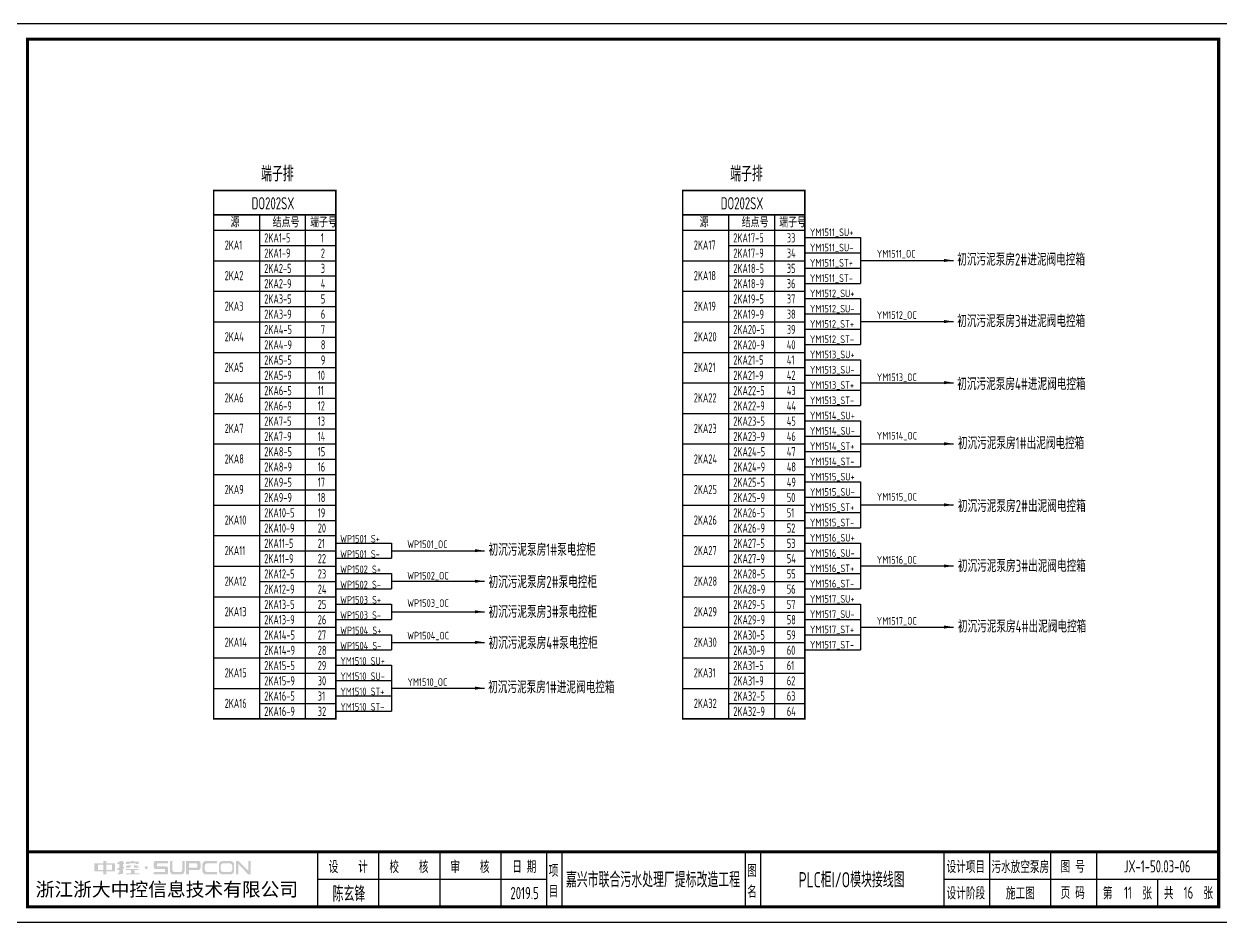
# Model space of a CAD drawing. Header units: millimetres. Extents: x 30557 to 235556, y -116603 to -73383.
# Drawn here: x 139101 to 143017, y -83067 to -80127 of the extents above; entities that cross this region are included whole.
import ezdxf
from ezdxf.enums import TextEntityAlignment as Align

# ---------------------------------------------------------------- set-up
doc = ezdxf.new("R2010")
doc.units = ezdxf.units.MM
doc.layers.add('1', color=3, linetype='Continuous')
doc.layers.add('符号层', color=3, linetype='Continuous')
doc.layers.add('_Drawing', color=7, linetype='Continuous', lineweight=25)
doc.styles.add('supcon', font='sceie.shx', dxfattribs={"width": 0.75, "height": 40, "bigfont": 'sceic.shx'})
doc.styles.add('Title', font='', dxfattribs={"height": 45})
doc.styles.get('Title').set_extended_font_data('SimHei')

# ---------------------------------------------------------------- blocks, each defined once
blk = doc.blocks.new('中控·SUPCON')
at = {"linetype": 'Continuous'}
h = blk.add_hatch(color=2, dxfattribs=at)
h.dxf.hatch_style = 1
h.paths.add_polyline_path([(34, 33), (20, 33), (20, 37), (15, 37), (15, 36), (15, 33), (0, 33), (0, 20), (13, 20), (15, 20), (15, 15), (20, 15), (20, 20), (22, 20), (34, 20)])
h.paths.add_polyline_path([(20, 30), (20, 31), (29, 31), (29, 22), (20, 22)], flags=16)
h.paths.add_polyline_path([(15, 30), (15, 22), (6, 22), (6, 31), (15, 31)], flags=16)
h.paths.add_polyline_path([(47, 32), (49, 32), (49, 35), (47, 35), (47, 37), (41, 37), (41, 35), (38, 35), (38, 32), (41, 32), (41, 25.8), (38, 25), (38, 22), (41, 22.8), (41, 18.3), (39, 17), (39, 15), (47, 16), (47, 24.5), (49, 25), (49, 28), (47, 27.5)])
h.paths.add_polyline_path([(61, 30), (55, 30), (52, 28), (52, 26), (58, 26)])
h.paths.add_polyline_path([(73, 28), (71, 28), (70, 30), (64, 30), (66, 26), (73, 26)])
h.paths.add_polyline_path([(73, 36), (64.6, 36), (64.6, 37), (60.4, 37), (60.4, 36), (52, 36), (52, 32), (56.8, 32), (56.8, 33.1), (68.2, 33.1), (68.2, 32), (73, 32)])
h.paths.add_polyline_path([(66, 22), (73, 22), (73, 24), (52, 24), (52, 22), (60, 22), (60, 17), (52, 17), (52, 15), (74, 15), (74, 17), (66, 17)])
h.paths.add_polyline_path([(82.7, 26.1, 1), (87.6, 26.1, 1)])
h.paths.add_polyline_path([(118, 28), (103.5, 28, -0.414214), (102.5, 29), (102.5, 32, -0.414214), (103.5, 33), (121, 33), (121, 37), (100.5, 37, 0.414214), (97.5, 34), (97.5, 27, 0.414214), (100.5, 24), (115, 24, -0.414214), (116, 23), (116, 20, -0.414214), (115, 19), (97.5, 19), (97.5, 15), (118, 15, 0.414214), (121, 18), (121, 25, 0.414214)])
h.paths.add_polyline_path([(128, 37), (124, 37), (124, 36), (124, 21, 0.414214), (130, 15), (142, 15, 0.414214), (148, 21), (148, 37), (144, 37), (144, 22, -0.414214), (141, 19), (131, 19, -0.414214), (128, 22)])
h.paths.add_polyline_path([(174, 26), (174, 33, 0.414214), (170, 37), (150, 37), (150, 36), (150, 15), (155, 15), (155, 22), (170, 22, 0.414214)])
h.paths.add_polyline_path([(167, 26), (155, 26), (155, 33), (167, 33, -0.414214), (169, 31), (169, 28, -0.414214)], flags=16)
h.paths.add_polyline_path([(201, 19), (185, 19, -0.414214), (181, 23), (181, 29, -0.414214), (185, 33), (201, 33), (201, 37), (183, 37, 0.414214), (177, 31), (177, 21, 0.414214), (183, 15), (201, 15)])
h.paths.add_polyline_path([(229, 21), (229, 31, 0.414214), (223, 37), (210, 37, 0.414214), (204, 31), (204, 21, 0.414214), (210, 15), (223, 15, 0.414214)])
h.paths.add_polyline_path([(207, 23), (207, 29, -0.414214), (211, 33), (222, 33, -0.414214), (226, 29), (226, 23, -0.414214), (222, 19), (211, 19, -0.414214)], flags=16)
h.paths.add_polyline_path([(236, 32.1), (252, 15), (256, 15), (256, 37), (252, 37), (252, 21), (236, 37), (232, 37), (232, 36), (232, 15), (236, 15)])
h = blk.add_hatch(color=2, dxfattribs=at)
h.dxf.hatch_style = 1
h.paths.add_polyline_path([(34, 33), (20, 33), (20, 37), (15, 37), (15, 36), (15, 33), (0, 33), (0, 20), (13, 20), (15, 20), (15, 15), (20, 15), (20, 20), (22, 20), (34, 20)])
h.paths.add_polyline_path([(20, 30), (20, 31), (29, 31), (29, 22), (20, 22)], flags=16)
h.paths.add_polyline_path([(15, 30), (15, 22), (6, 22), (6, 31), (15, 31)], flags=16)
h.paths.add_polyline_path([(47, 32), (49, 32), (49, 35), (47, 35), (47, 37), (41, 37), (41, 35), (38, 35), (38, 32), (41, 32), (41, 25.8), (38, 25), (38, 22), (41, 22.8), (41, 18.3), (39, 17), (39, 15), (47, 16), (47, 24.5), (49, 25), (49, 28), (47, 27.5)])
h.paths.add_polyline_path([(61, 30), (55, 30), (52, 28), (52, 26), (58, 26)])
h.paths.add_polyline_path([(73, 28), (71, 28), (70, 30), (64, 30), (66, 26), (73, 26)])
h.paths.add_polyline_path([(73, 36), (64.6, 36), (64.6, 37), (60.4, 37), (60.4, 36), (52, 36), (52, 32), (56.8, 32), (56.8, 33.1), (68.2, 33.1), (68.2, 32), (73, 32)])
h.paths.add_polyline_path([(66, 22), (73, 22), (73, 24), (52, 24), (52, 22), (60, 22), (60, 17), (52, 17), (52, 15), (74, 15), (74, 17), (66, 17)])
h.paths.add_polyline_path([(82.7, 26.1, 1), (87.6, 26.1, 1)])
h.paths.add_polyline_path([(118, 28), (103.5, 28, -0.414214), (102.5, 29), (102.5, 32, -0.414214), (103.5, 33), (121, 33), (121, 37), (100.5, 37, 0.414214), (97.5, 34), (97.5, 27, 0.414214), (100.5, 24), (115, 24, -0.414214), (116, 23), (116, 20, -0.414214), (115, 19), (97.5, 19), (97.5, 15), (118, 15, 0.414214), (121, 18), (121, 25, 0.414214)])
h.paths.add_polyline_path([(128, 37), (124, 37), (124, 36), (124, 21, 0.414214), (130, 15), (142, 15, 0.414214), (148, 21), (148, 37), (144, 37), (144, 22, -0.414214), (141, 19), (131, 19, -0.414214), (128, 22)])
h.paths.add_polyline_path([(174, 26), (174, 33, 0.414214), (170, 37), (150, 37), (150, 36), (150, 15), (155, 15), (155, 22), (170, 22, 0.414214)])
h.paths.add_polyline_path([(167, 26), (155, 26), (155, 33), (167, 33, -0.414214), (169, 31), (169, 28, -0.414214)], flags=16)
h.paths.add_polyline_path([(201, 19), (185, 19, -0.414214), (181, 23), (181, 29, -0.414214), (185, 33), (201, 33), (201, 37), (183, 37, 0.414214), (177, 31), (177, 21, 0.414214), (183, 15), (201, 15)])
h.paths.add_polyline_path([(229, 21), (229, 31, 0.414214), (223, 37), (210, 37, 0.414214), (204, 31), (204, 21, 0.414214), (210, 15), (223, 15, 0.414214)])
h.paths.add_polyline_path([(207, 23), (207, 29, -0.414214), (211, 33), (222, 33, -0.414214), (226, 29), (226, 23, -0.414214), (222, 19), (211, 19, -0.414214)], flags=16)
h.paths.add_polyline_path([(236, 32.1), (252, 15), (256, 15), (256, 37), (252, 37), (252, 21), (236, 37), (232, 37), (232, 36), (232, 15), (236, 15)])
h = blk.add_hatch(color=2, dxfattribs=at)
h.dxf.hatch_style = 1
h.paths.add_polyline_path([(34, 33), (20, 33), (20, 37), (15, 37), (15, 36), (15, 33), (0, 33), (0, 20), (13, 20), (15, 20), (15, 15), (20, 15), (20, 20), (22, 20), (34, 20)])
h.paths.add_polyline_path([(20, 30), (20, 31), (29, 31), (29, 22), (20, 22)], flags=16)
h.paths.add_polyline_path([(15, 30), (15, 22), (6, 22), (6, 31), (15, 31)], flags=16)
h.paths.add_polyline_path([(47, 32), (49, 32), (49, 35), (47, 35), (47, 37), (41, 37), (41, 35), (38, 35), (38, 32), (41, 32), (41, 25.8), (38, 25), (38, 22), (41, 22.8), (41, 18.3), (39, 17), (39, 15), (47, 16), (47, 24.5), (49, 25), (49, 28), (47, 27.5)])
h.paths.add_polyline_path([(61, 30), (55, 30), (52, 28), (52, 26), (58, 26)])
h.paths.add_polyline_path([(73, 28), (71, 28), (70, 30), (64, 30), (66, 26), (73, 26)])
h.paths.add_polyline_path([(73, 36), (64.6, 36), (64.6, 37), (60.4, 37), (60.4, 36), (52, 36), (52, 32), (56.8, 32), (56.8, 33.1), (68.2, 33.1), (68.2, 32), (73, 32)])
h.paths.add_polyline_path([(66, 22), (73, 22), (73, 24), (52, 24), (52, 22), (60, 22), (60, 17), (52, 17), (52, 15), (74, 15), (74, 17), (66, 17)])
h.paths.add_polyline_path([(82.7, 26.1, 1), (87.6, 26.1, 1)])
h.paths.add_polyline_path([(118, 28), (103.5, 28, -0.414214), (102.5, 29), (102.5, 32, -0.414214), (103.5, 33), (121, 33), (121, 37), (100.5, 37, 0.414214), (97.5, 34), (97.5, 27, 0.414214), (100.5, 24), (115, 24, -0.414214), (116, 23), (116, 20, -0.414214), (115, 19), (97.5, 19), (97.5, 15), (118, 15, 0.414214), (121, 18), (121, 25, 0.414214)])
h.paths.add_polyline_path([(128, 37), (124, 37), (124, 36), (124, 21, 0.414214), (130, 15), (142, 15, 0.414214), (148, 21), (148, 37), (144, 37), (144, 22, -0.414214), (141, 19), (131, 19, -0.414214), (128, 22)])
h.paths.add_polyline_path([(174, 26), (174, 33, 0.414214), (170, 37), (150, 37), (150, 36), (150, 15), (155, 15), (155, 22), (170, 22, 0.414214)])
h.paths.add_polyline_path([(167, 26), (155, 26), (155, 33), (167, 33, -0.414214), (169, 31), (169, 28, -0.414214)], flags=16)
h.paths.add_polyline_path([(201, 19), (185, 19, -0.414214), (181, 23), (181, 29, -0.414214), (185, 33), (201, 33), (201, 37), (183, 37, 0.414214), (177, 31), (177, 21, 0.414214), (183, 15), (201, 15)])
h.paths.add_polyline_path([(229, 21), (229, 31, 0.414214), (223, 37), (210, 37, 0.414214), (204, 31), (204, 21, 0.414214), (210, 15), (223, 15, 0.414214)])
h.paths.add_polyline_path([(207, 23), (207, 29, -0.414214), (211, 33), (222, 33, -0.414214), (226, 29), (226, 23, -0.414214), (222, 19), (211, 19, -0.414214)], flags=16)
h.paths.add_polyline_path([(236, 32.1), (252, 15), (256, 15), (256, 37), (252, 37), (252, 21), (236, 37), (232, 37), (232, 36), (232, 15), (236, 15)])
h = blk.add_hatch(color=2, dxfattribs=at)
h.dxf.hatch_style = 1
h.paths.add_polyline_path([(34, 33), (20, 33), (20, 37), (15, 37), (15, 36), (15, 33), (0, 33), (0, 20), (13, 20), (15, 20), (15, 15), (20, 15), (20, 20), (22, 20), (34, 20)])
h.paths.add_polyline_path([(20, 30), (20, 31), (29, 31), (29, 22), (20, 22)], flags=16)
h.paths.add_polyline_path([(15, 30), (15, 22), (6, 22), (6, 31), (15, 31)], flags=16)
h.paths.add_polyline_path([(47, 32), (49, 32), (49, 35), (47, 35), (47, 37), (41, 37), (41, 35), (38, 35), (38, 32), (41, 32), (41, 25.8), (38, 25), (38, 22), (41, 22.8), (41, 18.3), (39, 17), (39, 15), (47, 16), (47, 24.5), (49, 25), (49, 28), (47, 27.5)])
h.paths.add_polyline_path([(61, 30), (55, 30), (52, 28), (52, 26), (58, 26)])
h.paths.add_polyline_path([(73, 28), (71, 28), (70, 30), (64, 30), (66, 26), (73, 26)])
h.paths.add_polyline_path([(73, 36), (64.6, 36), (64.6, 37), (60.4, 37), (60.4, 36), (52, 36), (52, 32), (56.8, 32), (56.8, 33.1), (68.2, 33.1), (68.2, 32), (73, 32)])
h.paths.add_polyline_path([(66, 22), (73, 22), (73, 24), (52, 24), (52, 22), (60, 22), (60, 17), (52, 17), (52, 15), (74, 15), (74, 17), (66, 17)])
h.paths.add_polyline_path([(82.7, 26.1, 1), (87.6, 26.1, 1)])
h.paths.add_polyline_path([(118, 28), (103.5, 28, -0.414214), (102.5, 29), (102.5, 32, -0.414214), (103.5, 33), (121, 33), (121, 37), (100.5, 37, 0.414214), (97.5, 34), (97.5, 27, 0.414214), (100.5, 24), (115, 24, -0.414214), (116, 23), (116, 20, -0.414214), (115, 19), (97.5, 19), (97.5, 15), (118, 15, 0.414214), (121, 18), (121, 25, 0.414214)])
h.paths.add_polyline_path([(128, 37), (124, 37), (124, 36), (124, 21, 0.414214), (130, 15), (142, 15, 0.414214), (148, 21), (148, 37), (144, 37), (144, 22, -0.414214), (141, 19), (131, 19, -0.414214), (128, 22)])
h.paths.add_polyline_path([(174, 26), (174, 33, 0.414214), (170, 37), (150, 37), (150, 36), (150, 15), (155, 15), (155, 22), (170, 22, 0.414214)])
h.paths.add_polyline_path([(167, 26), (155, 26), (155, 33), (167, 33, -0.414214), (169, 31), (169, 28, -0.414214)], flags=16)
h.paths.add_polyline_path([(201, 19), (185, 19, -0.414214), (181, 23), (181, 29, -0.414214), (185, 33), (201, 33), (201, 37), (183, 37, 0.414214), (177, 31), (177, 21, 0.414214), (183, 15), (201, 15)])
h.paths.add_polyline_path([(229, 21), (229, 31, 0.414214), (223, 37), (210, 37, 0.414214), (204, 31), (204, 21, 0.414214), (210, 15), (223, 15, 0.414214)])
h.paths.add_polyline_path([(207, 23), (207, 29, -0.414214), (211, 33), (222, 33, -0.414214), (226, 29), (226, 23, -0.414214), (222, 19), (211, 19, -0.414214)], flags=16)
h.paths.add_polyline_path([(236, 32.1), (252, 15), (256, 15), (256, 37), (252, 37), (252, 21), (236, 37), (232, 37), (232, 36), (232, 15), (236, 15)])
h = blk.add_hatch(color=2, dxfattribs=at)
h.dxf.hatch_style = 1
h.paths.add_polyline_path([(34, 33), (20, 33), (20, 37), (15, 37), (15, 36), (15, 33), (0, 33), (0, 20), (13, 20), (15, 20), (15, 15), (20, 15), (20, 20), (22, 20), (34, 20)])
h.paths.add_polyline_path([(20, 30), (20, 31), (29, 31), (29, 22), (20, 22)], flags=16)
h.paths.add_polyline_path([(15, 30), (15, 22), (6, 22), (6, 31), (15, 31)], flags=16)
h.paths.add_polyline_path([(47, 32), (49, 32), (49, 35), (47, 35), (47, 37), (41, 37), (41, 35), (38, 35), (38, 32), (41, 32), (41, 25.8), (38, 25), (38, 22), (41, 22.8), (41, 18.3), (39, 17), (39, 15), (47, 16), (47, 24.5), (49, 25), (49, 28), (47, 27.5)])
h.paths.add_polyline_path([(61, 30), (55, 30), (52, 28), (52, 26), (58, 26)])
h.paths.add_polyline_path([(73, 28), (71, 28), (70, 30), (64, 30), (66, 26), (73, 26)])
h.paths.add_polyline_path([(73, 36), (64.6, 36), (64.6, 37), (60.4, 37), (60.4, 36), (52, 36), (52, 32), (56.8, 32), (56.8, 33.1), (68.2, 33.1), (68.2, 32), (73, 32)])
h.paths.add_polyline_path([(66, 22), (73, 22), (73, 24), (52, 24), (52, 22), (60, 22), (60, 17), (52, 17), (52, 15), (74, 15), (74, 17), (66, 17)])
h.paths.add_polyline_path([(82.7, 26.1, 1), (87.6, 26.1, 1)])
h.paths.add_polyline_path([(118, 28), (103.5, 28, -0.414214), (102.5, 29), (102.5, 32, -0.414214), (103.5, 33), (121, 33), (121, 37), (100.5, 37, 0.414214), (97.5, 34), (97.5, 27, 0.414214), (100.5, 24), (115, 24, -0.414214), (116, 23), (116, 20, -0.414214), (115, 19), (97.5, 19), (97.5, 15), (118, 15, 0.414214), (121, 18), (121, 25, 0.414214)])
h.paths.add_polyline_path([(128, 37), (124, 37), (124, 36), (124, 21, 0.414214), (130, 15), (142, 15, 0.414214), (148, 21), (148, 37), (144, 37), (144, 22, -0.414214), (141, 19), (131, 19, -0.414214), (128, 22)])
h.paths.add_polyline_path([(174, 26), (174, 33, 0.414214), (170, 37), (150, 37), (150, 36), (150, 15), (155, 15), (155, 22), (170, 22, 0.414214)])
h.paths.add_polyline_path([(167, 26), (155, 26), (155, 33), (167, 33, -0.414214), (169, 31), (169, 28, -0.414214)], flags=16)
h.paths.add_polyline_path([(201, 19), (185, 19, -0.414214), (181, 23), (181, 29, -0.414214), (185, 33), (201, 33), (201, 37), (183, 37, 0.414214), (177, 31), (177, 21, 0.414214), (183, 15), (201, 15)])
h.paths.add_polyline_path([(229, 21), (229, 31, 0.414214), (223, 37), (210, 37, 0.414214), (204, 31), (204, 21, 0.414214), (210, 15), (223, 15, 0.414214)])
h.paths.add_polyline_path([(207, 23), (207, 29, -0.414214), (211, 33), (222, 33, -0.414214), (226, 29), (226, 23, -0.414214), (222, 19), (211, 19, -0.414214)], flags=16)
h.paths.add_polyline_path([(236, 32.1), (252, 15), (256, 15), (256, 37), (252, 37), (252, 21), (236, 37), (232, 37), (232, 36), (232, 15), (236, 15)])
h = blk.add_hatch(color=2, dxfattribs=at)
h.dxf.hatch_style = 1
h.paths.add_polyline_path([(34, 33), (20, 33), (20, 37), (15, 37), (15, 36), (15, 33), (0, 33), (0, 20), (13, 20), (15, 20), (15, 15), (20, 15), (20, 20), (22, 20), (34, 20)])
h.paths.add_polyline_path([(20, 30), (20, 31), (29, 31), (29, 22), (20, 22)], flags=16)
h.paths.add_polyline_path([(15, 30), (15, 22), (6, 22), (6, 31), (15, 31)], flags=16)
h.paths.add_polyline_path([(47, 32), (49, 32), (49, 35), (47, 35), (47, 37), (41, 37), (41, 35), (38, 35), (38, 32), (41, 32), (41, 25.8), (38, 25), (38, 22), (41, 22.8), (41, 18.3), (39, 17), (39, 15), (47, 16), (47, 24.5), (49, 25), (49, 28), (47, 27.5)])
h.paths.add_polyline_path([(61, 30), (55, 30), (52, 28), (52, 26), (58, 26)])
h.paths.add_polyline_path([(73, 28), (71, 28), (70, 30), (64, 30), (66, 26), (73, 26)])
h.paths.add_polyline_path([(73, 36), (64.6, 36), (64.6, 37), (60.4, 37), (60.4, 36), (52, 36), (52, 32), (56.8, 32), (56.8, 33.1), (68.2, 33.1), (68.2, 32), (73, 32)])
h.paths.add_polyline_path([(66, 22), (73, 22), (73, 24), (52, 24), (52, 22), (60, 22), (60, 17), (52, 17), (52, 15), (74, 15), (74, 17), (66, 17)])
h.paths.add_polyline_path([(82.7, 26.1, 1), (87.6, 26.1, 1)])
h.paths.add_polyline_path([(118, 28), (103.5, 28, -0.414214), (102.5, 29), (102.5, 32, -0.414214), (103.5, 33), (121, 33), (121, 37), (100.5, 37, 0.414214), (97.5, 34), (97.5, 27, 0.414214), (100.5, 24), (115, 24, -0.414214), (116, 23), (116, 20, -0.414214), (115, 19), (97.5, 19), (97.5, 15), (118, 15, 0.414214), (121, 18), (121, 25, 0.414214)])
h.paths.add_polyline_path([(128, 37), (124, 37), (124, 36), (124, 21, 0.414214), (130, 15), (142, 15, 0.414214), (148, 21), (148, 37), (144, 37), (144, 22, -0.414214), (141, 19), (131, 19, -0.414214), (128, 22)])
h.paths.add_polyline_path([(174, 26), (174, 33, 0.414214), (170, 37), (150, 37), (150, 36), (150, 15), (155, 15), (155, 22), (170, 22, 0.414214)])
h.paths.add_polyline_path([(167, 26), (155, 26), (155, 33), (167, 33, -0.414214), (169, 31), (169, 28, -0.414214)], flags=16)
h.paths.add_polyline_path([(201, 19), (185, 19, -0.414214), (181, 23), (181, 29, -0.414214), (185, 33), (201, 33), (201, 37), (183, 37, 0.414214), (177, 31), (177, 21, 0.414214), (183, 15), (201, 15)])
h.paths.add_polyline_path([(229, 21), (229, 31, 0.414214), (223, 37), (210, 37, 0.414214), (204, 31), (204, 21, 0.414214), (210, 15), (223, 15, 0.414214)])
h.paths.add_polyline_path([(207, 23), (207, 29, -0.414214), (211, 33), (222, 33, -0.414214), (226, 29), (226, 23, -0.414214), (222, 19), (211, 19, -0.414214)], flags=16)
h.paths.add_polyline_path([(236, 32.1), (252, 15), (256, 15), (256, 37), (252, 37), (252, 21), (236, 37), (232, 37), (232, 36), (232, 15), (236, 15)])
blk = doc.blocks.new('supcon图框')
at = {"linetype": 'Continuous'}
for p, q in [((6145.7, 4361.7), (1987.7, 4361.7)), ((1987.7, 4361.7), (1987.7, 1421.7)), ((6145.7, 1421.7), (6145.7, 4361.7)), ((1987.7, 1421.7), (6145.7, 1421.7))]:
    blk.add_line(p, q, dxfattribs=at)
for p, q in [((3145.7, 1651.7), (3145.7, 1471.7)), ((3345.7, 1651.7), (3345.7, 1471.7)), ((3545.7, 1651.7), (3545.7, 1471.7)), ((3745.7, 1651.7), (3745.7, 1471.7)), ((3895.7, 1651.7), (3895.7, 1471.7)), ((3945.7, 1651.7), (3945.7, 1471.7)), ((4545.7, 1651.7), (4545.7, 1471.7)), ((4595.7, 1651.7), (4595.7, 1471.7)), ((5195.7, 1651.7), (5195.7, 1471.7)), ((5345.7, 1651.7), (5345.7, 1471.7)), ((5545.7, 1651.7), (5545.7, 1471.7)), ((5695.7, 1651.7), (5695.7, 1471.7)), ((3145.7, 1561.7), (3895.7, 1561.7)), ((5195.7, 1561.7), (6095.7, 1561.7)), ((5895.7, 1561.7), (5895.7, 1471.7))]:
    blk.add_line(p, q)
at = {"linetype": 'Continuous', "const_width": 10}
blk.add_lwpolyline([(2195.7, 4311.7), (6095.7, 4311.7), (6095.7, 1471.7), (2195.7, 1471.7)], close=True, dxfattribs=at)
blk.add_lwpolyline([(2195.7, 1651.7), (6095.7, 1651.7)], dxfattribs=at)
at = {"linetype": 'Continuous', "xscale": 2, "yscale": 2, "zscale": 2}
blk.add_blockref('中控·SUPCON', (2414.6, 1547.7), dxfattribs=at)
at = {"style": 'supcon', "width": 0.75}
for s, p in [('设    计', (3246.2, 1604.2)), ('校    核', (3444.8, 1604.2)), ('审    核', (3644.5, 1604.2)), ('日 期', (3822.5, 1604.2)), ('项', (3918.2, 1590.7)), ('图', (4568.2, 1590.7)), ('设计项目', (5268, 1604.2)), ('图 号', (5618, 1604.2)), ('目', (3918.2, 1522.9)), ('名', (4568.2, 1522.9)), ('设计阶段', (5268, 1518.1)), ('施工图', (5446.5, 1518.1)), ('页 码', (5618, 1518.1)), ('第      张', (5797, 1518.1)), ('共      张', (5997, 1518.1))]:
    blk.add_text(s, height=40, dxfattribs=at).set_placement(p, align=Align.MIDDLE)
at = {"style": 'Title'}
blk.add_text('浙江浙大中控信息技术有限公司', height=45, dxfattribs=at).set_placement((2222.8, 1506.2))
blk = doc.blocks.new('DO端子接线表1')
at = {"lineweight": -3}
for p, q in [((19587.6, 29279.5), (19587.6, 27629.5)), ((19737.6, 29279.5), (19737.6, 27629.5)), ((19437.6, 29229.5), (19837.6, 29229.5)), ((19587.6, 29179.5), (19837.6, 29179.5)), ((19437.6, 29129.5), (19837.6, 29129.5)), ((19587.6, 29079.5), (19837.6, 29079.5)), ((19437.6, 29029.5), (19837.6, 29029.5)), ((19587.6, 28979.5), (19837.6, 28979.5)), ((19437.6, 28929.5), (19837.6, 28929.5)), ((19587.6, 28879.5), (19837.6, 28879.5)), ((19437.6, 28829.5), (19837.6, 28829.5)), ((19587.6, 28779.5), (19837.6, 28779.5)), ((19437.6, 28729.5), (19837.6, 28729.5)), ((19587.6, 28679.5), (19837.6, 28679.5)), ((19437.6, 28629.5), (19837.6, 28629.5)), ((19587.6, 28579.5), (19837.6, 28579.5)), ((19437.6, 28529.5), (19837.6, 28529.5)), ((19587.6, 28479.5), (19837.6, 28479.5)), ((19437.6, 28429.5), (19837.6, 28429.5)), ((19587.6, 28379.5), (19837.6, 28379.5)), ((19437.6, 28329.5), (19837.6, 28329.5)), ((19587.6, 28279.5), (19837.6, 28279.5)), ((19437.6, 28229.5), (19837.6, 28229.5)), ((19587.6, 28179.5), (19837.6, 28179.5)), ((19437.6, 28129.5), (19837.6, 28129.5)), ((19587.6, 28079.5), (19837.6, 28079.5)), ((19437.6, 28029.5), (19837.6, 28029.5)), ((19587.6, 27979.5), (19837.6, 27979.5)), ((19437.6, 27929.5), (19837.6, 27929.5)), ((19587.6, 27879.5), (19837.6, 27879.5)), ((19437.6, 27829.5), (19837.6, 27829.5)), ((19587.6, 27779.5), (19837.6, 27779.5)), ((19437.6, 27729.5), (19837.6, 27729.5)), ((19587.6, 27679.5), (19837.6, 27679.5))]:
    blk.add_line(p, q, dxfattribs=at)
at = {"lineweight": -3, "const_width": 5}
blk.add_lwpolyline([(19437.6, 29359.5), (19437.6, 27629.5), (19837.6, 27629.5), (19837.6, 29359.5)], close=True, dxfattribs=at)
blk.add_lwpolyline([(19437.6, 29279.5), (19837.6, 29279.5)], dxfattribs=at)
at = {"color": 7, "style": 'supcon', "width": 0.75}
for s, p in [('源', (19492.9, 29239.3)), ('结点号', (19630.8, 29239.3)), ('端子号', (19753.3, 29239.3)), ('1', (19788.4, 29189.3)), ('2', (19788.4, 29139.3)), ('3', (19788.4, 29089.3)), ('4', (19788.4, 29039.3)), ('5', (19788.4, 28989.3)), ('6', (19788.4, 28939.3)), ('7', (19788.4, 28889.3)), ('8', (19788.4, 28839.3)), ('9', (19788.4, 28789.3)), ('10', (19778.4, 28739.3)), ('11', (19778.4, 28689.3)), ('12', (19778.4, 28639.3)), ('13', (19778.4, 28589.3)), ('14', (19778.4, 28539.3)), ('15', (19778.4, 28489.3)), ('16', (19778.4, 28439.3)), ('17', (19778.4, 28389.3)), ('18', (19778.4, 28339.3)), ('19', (19778.4, 28289.3)), ('20', (19778.4, 28239.3)), ('21', (19778.4, 28189.3)), ('22', (19778.4, 28139.3)), ('23', (19778.4, 28089.3)), ('24', (19778.4, 28039.3)), ('25', (19778.4, 27989.3)), ('26', (19778.4, 27939.3)), ('27', (19778.4, 27889.3)), ('28', (19778.4, 27839.3)), ('29', (19778.4, 27789.3)), ('30', (19778.4, 27739.3)), ('31', (19778.4, 27689.3)), ('32', (19778.4, 27639.3))]:
    blk.add_text(s, height=30, dxfattribs=at).set_placement(p)
blk = doc.blocks.new('DO端子接线表2')
at = {"lineweight": -3}
for p, q in [((21123.2, 29279.5), (21123.2, 27629.5)), ((21273.2, 29279.5), (21273.2, 27629.5)), ((20973.2, 29229.5), (21373.2, 29229.5)), ((21123.2, 29179.5), (21373.2, 29179.5)), ((20973.2, 29129.5), (21373.2, 29129.5)), ((21123.2, 29079.5), (21373.2, 29079.5)), ((20973.2, 29029.5), (21373.2, 29029.5)), ((21123.2, 28979.5), (21373.2, 28979.5)), ((20973.2, 28929.5), (21373.2, 28929.5)), ((21123.2, 28879.5), (21373.2, 28879.5)), ((20973.2, 28829.5), (21373.2, 28829.5)), ((21123.2, 28779.5), (21373.2, 28779.5)), ((20973.2, 28729.5), (21373.2, 28729.5)), ((21123.2, 28679.5), (21373.2, 28679.5)), ((20973.2, 28629.5), (21373.2, 28629.5)), ((21123.2, 28579.5), (21373.2, 28579.5)), ((20973.2, 28529.5), (21373.2, 28529.5)), ((21123.2, 28479.5), (21373.2, 28479.5)), ((20973.2, 28429.5), (21373.2, 28429.5)), ((21123.2, 28379.5), (21373.2, 28379.5)), ((20973.2, 28329.5), (21373.2, 28329.5)), ((21123.2, 28279.5), (21373.2, 28279.5)), ((20973.2, 28229.5), (21373.2, 28229.5)), ((21123.2, 28179.5), (21373.2, 28179.5)), ((20973.2, 28129.5), (21373.2, 28129.5)), ((21123.2, 28079.5), (21373.2, 28079.5)), ((20973.2, 28029.5), (21373.2, 28029.5)), ((21123.2, 27979.5), (21373.2, 27979.5)), ((20973.2, 27929.5), (21373.2, 27929.5)), ((21123.2, 27879.5), (21373.2, 27879.5)), ((20973.2, 27829.5), (21373.2, 27829.5)), ((21123.2, 27779.5), (21373.2, 27779.5)), ((20973.2, 27729.5), (21373.2, 27729.5)), ((21123.2, 27679.5), (21373.2, 27679.5))]:
    blk.add_line(p, q, dxfattribs=at)
at = {"lineweight": -3, "const_width": 5}
blk.add_lwpolyline([(20973.2, 29359.5), (20973.2, 27629.5), (21373.2, 27629.5), (21373.2, 29359.5)], close=True, dxfattribs=at)
blk.add_lwpolyline([(20973.2, 29279.5), (21373.2, 29279.5)], dxfattribs=at)
at = {"color": 7, "style": 'supcon', "width": 0.75}
for s, p in [('源', (21028.5, 29239.3)), ('结点号', (21166.4, 29239.3)), ('端子号', (21288.9, 29239.3)), ('33', (21314, 29189.3)), ('34', (21314, 29139.3)), ('35', (21314, 29089.3)), ('36', (21314, 29039.3)), ('37', (21314, 28989.3)), ('38', (21314, 28939.3)), ('39', (21314, 28889.3)), ('40', (21314, 28839.3)), ('41', (21314, 28789.3)), ('42', (21314, 28739.3)), ('43', (21314, 28689.3)), ('44', (21314, 28639.3)), ('45', (21314, 28589.3)), ('46', (21314, 28539.3)), ('47', (21314, 28489.3)), ('48', (21314, 28439.3)), ('49', (21314, 28389.3)), ('50', (21314, 28339.3)), ('51', (21314, 28289.3)), ('52', (21314, 28239.3)), ('53', (21314, 28189.3)), ('54', (21314, 28139.3)), ('55', (21314, 28089.3)), ('56', (21314, 28039.3)), ('57', (21314, 27989.3)), ('58', (21314, 27939.3)), ('59', (21314, 27889.3)), ('60', (21314, 27839.3)), ('61', (21314, 27789.3)), ('62', (21314, 27739.3)), ('63', (21314, 27689.3)), ('64', (21314, 27639.3))]:
    blk.add_text(s, height=30, dxfattribs=at).set_placement(p)

msp = doc.modelspace()

# ---------------------------------------------------------------- linework, layer by layer
for p, q in [((141658.1, -80826.7), (141840.6, -80826.7)), ((141840.6, -80826.7), (141840.6, -80976.7)), ((141658.1, -80876.7), (141840.6, -80876.7)), ((141840.6, -80901.7), (142144.5, -80901.7)), ((141658.1, -80926.7), (141840.6, -80926.7)), ((141658.1, -80976.7), (141840.6, -80976.7)), ((141658.1, -81026.7), (141840.6, -81026.7)), ((141840.6, -81026.7), (141840.6, -81176.7)), ((141658.1, -81076.7), (141840.6, -81076.7)), ((141658.1, -81126.7), (141840.6, -81126.7)), ((141840.6, -81101.7), (142144.5, -81101.7)), ((141658.1, -81176.7), (141840.6, -81176.7)), ((141658.1, -81226.7), (141840.6, -81226.7)), ((141840.6, -81226.7), (141840.6, -81376.7)), ((141658.1, -81276.7), (141840.6, -81276.7)), ((141658.1, -81326.7), (141840.6, -81326.7)), ((141840.6, -81301.7), (142144.5, -81301.7)), ((141658.1, -81376.7), (141840.6, -81376.7)), ((141658.1, -81426.7), (141840.6, -81426.7)), ((141840.6, -81426.7), (141840.6, -81576.7)), ((141658.1, -81476.7), (141840.6, -81476.7)), ((141658.1, -81526.7), (141840.6, -81526.7)), ((141840.6, -81501.7), (142144.5, -81501.7)), ((141658.1, -81576.7), (141840.6, -81576.7)), ((141658.1, -81626.7), (141840.6, -81626.7)), ((141840.6, -81626.7), (141840.6, -81776.7)), ((141658.1, -81676.7), (141840.6, -81676.7)), ((141840.6, -81701.7), (142144.5, -81701.7)), ((141658.1, -81726.7), (141840.6, -81726.7)), ((141658.1, -81776.7), (141840.6, -81776.7)), ((140122.4, -81826.7), (140304.9, -81826.7)), ((140304.9, -81826.7), (140304.9, -81876.7)), ((141658.1, -81826.7), (141840.6, -81826.7)), ((141840.6, -81826.7), (141840.6, -81976.7)), ((140122.4, -81876.7), (140304.9, -81876.7)), ((140304.9, -81851.7), (140608.8, -81851.7)), ((141658.1, -81876.7), (141840.6, -81876.7)), ((141840.6, -81901.7), (142144.5, -81901.7)), ((140122.4, -81926.7), (140304.9, -81926.7)), ((140304.9, -81926.7), (140304.9, -81976.7)), ((140304.9, -81951.7), (140608.8, -81951.7)), ((141658.1, -81926.7), (141840.6, -81926.7)), ((140122.4, -81976.7), (140304.9, -81976.7)), ((141658.1, -81976.7), (141840.6, -81976.7)), ((140122.4, -82026.7), (140304.9, -82026.7)), ((140304.9, -82026.7), (140304.9, -82076.7)), ((141658.1, -82026.7), (141840.6, -82026.7)), ((141840.6, -82026.7), (141840.6, -82176.7)), ((140122.4, -82076.7), (140304.9, -82076.7)), ((140304.9, -82051.7), (140608.8, -82051.7)), ((141658.1, -82076.7), (141840.6, -82076.7)), ((141840.6, -82101.7), (142144.5, -82101.7)), ((140122.4, -82126.7), (140304.9, -82126.7)), ((140304.9, -82126.7), (140304.9, -82176.7)), ((140304.9, -82151.7), (140608.8, -82151.7)), ((141658.1, -82126.7), (141840.6, -82126.7)), ((140122.4, -82176.7), (140304.9, -82176.7)), ((141658.1, -82176.7), (141840.6, -82176.7)), ((140122.4, -82226.7), (140304.9, -82226.7)), ((140304.9, -82226.7), (140304.9, -82376.7)), ((140122.4, -82276.7), (140304.9, -82276.7)), ((140304.9, -82301.7), (140608.8, -82301.7)), ((140122.4, -82326.7), (140304.9, -82326.7)), ((140122.4, -82376.7), (140304.9, -82376.7))]:
    msp.add_line(p, q)
for points in [[(142144.5, -80901.7, 0, 10, 0), (142113.7, -80901.7, 10, 10, 0)], [(142144.5, -81101.7, 0, 10, 0), (142113.7, -81101.7, 10, 10, 0)], [(142144.5, -81301.7, 0, 10, 0), (142113.7, -81301.7, 10, 10, 0)], [(142144.5, -81501.7, 0, 10, 0), (142113.7, -81501.7, 10, 10, 0)], [(142144.5, -81701.7, 0, 10, 0), (142113.7, -81701.7, 10, 10, 0)], [(140608.8, -81851.7, 0, 10, 0), (140578.1, -81851.7, 10, 10, 0)], [(142144.5, -81901.7, 0, 10, 0), (142113.7, -81901.7, 10, 10, 0)], [(140608.8, -81951.7, 0, 10, 0), (140578.1, -81951.7, 10, 10, 0)], [(140608.8, -82051.7, 0, 10, 0), (140578.1, -82051.7, 10, 10, 0)], [(142144.5, -82101.7, 0, 10, 0), (142113.7, -82101.7, 10, 10, 0)], [(140608.8, -82151.7, 0, 10, 0), (140578.1, -82151.7, 10, 10, 0)], [(140608.8, -82301.7, 0, 10, 0), (140578.1, -82301.7, 10, 10, 0)]]:
    msp.add_lwpolyline(points, format="xyseb")

# ---------------------------------------------------------------- block references
msp.add_blockref('supcon图框', (136916.9, -84489.1))
at = {"color": 1}
for name in ['DO端子接线表1', 'DO端子接线表2']:
    msp.add_blockref(name, (120284.9, -110031.9), dxfattribs=at)

# ---------------------------------------------------------------- texts
at = {"linetype": 'Continuous', "style": 'supcon', "width": 0.75}
for s, height, p in [('YM1511_SU+', 25, (141674.6, -80821.9)), ('YM1511_SU-', 25, (141674.6, -80871.9)), ('YM1511_ST+', 25, (141674.6, -80921.9)), ('YM1511_OC', 25, (141893.4, -80892.3)), ('初沉污泥泵房2#进泥阀电控箱', 40, (142156.8, -80918.5)), ('YM1511_ST-', 25, (141674.6, -80971.9)), ('YM1512_SU+', 25, (141674.6, -81021.9)), ('YM1512_SU-', 25, (141674.6, -81071.9)), ('YM1512_ST+', 25, (141674.6, -81121.9)), ('YM1512_OC', 25, (141893.4, -81092.8)), ('初沉污泥泵房3#进泥阀电控箱', 40, (142156.8, -81120)), ('YM1512_ST-', 25, (141674.6, -81171.9)), ('YM1513_SU+', 25, (141674.6, -81221.9)), ('YM1513_SU-', 25, (141674.6, -81271.9)), ('YM1513_OC', 25, (141893.4, -81296.5)), ('初沉污泥泵房4#进泥阀电控箱', 40, (142156.8, -81325.9)), ('YM1513_ST+', 25, (141674.6, -81321.9)), ('YM1513_ST-', 25, (141674.6, -81371.9)), ('YM1514_SU+', 25, (141674.6, -81421.9)), ('YM1514_SU-', 25, (141674.6, -81471.9)), ('YM1514_OC', 25, (141893.4, -81487.9)), ('初沉污泥泵房1#出泥阀电控箱', 40, (142159, -81519.5)), ('YM1514_ST+', 25, (141674.6, -81521.9)), ('YM1514_ST-', 25, (141674.6, -81571.9)), ('YM1515_SU+', 25, (141674.6, -81621.9)), ('YM1515_SU-', 25, (141674.6, -81671.9)), ('YM1515_OC', 25, (141893.4, -81687.8)), ('初沉污泥泵房2#出泥阀电控箱', 40, (142159, -81725.3)), ('YM1515_ST+', 25, (141674.6, -81721.9)), ('YM1515_ST-', 25, (141674.6, -81771.9)), ('WP1501_S+', 25, (140136.7, -81825.1)), ('YM1516_SU+', 25, (141674.6, -81821.9)), ('WP1501_OC', 25, (140356.3, -81843)), ('初沉污泥泵房1#泵电控柜', 40, (140622.4, -81868.5)), ('WP1501_S-', 25, (140136.7, -81875.1)), ('YM1516_SU-', 25, (141674.6, -81871.9)), ('YM1516_OC', 25, (141893.4, -81894.2)), ('初沉污泥泵房3#出泥阀电控箱', 40, (142159, -81921.3)), ('WP1502_S+', 25, (140136.7, -81925.1)), ('WP1502_OC', 25, (140356.3, -81946.1)), ('YM1516_ST+', 25, (141674.6, -81921.9)), ('WP1502_S-', 25, (140136.7, -81975.1)), ('初沉污泥泵房2#泵电控柜', 40, (140622.4, -81974.2)), ('YM1516_ST-', 25, (141674.6, -81971.9)), ('YM1517_SU+', 25, (141674.6, -82021.9)), ('WP1503_S+', 25, (140136.7, -82025.1)), ('WP1503_OC', 25, (140356.3, -82035.7)), ('初沉污泥泵房3#泵电控柜', 40, (140622.4, -82071.8)), ('WP1503_S-', 25, (140136.7, -82075.1)), ('YM1517_SU-', 25, (141674.6, -82071.9)), ('YM1517_OC', 25, (141893.4, -82094.1)), ('初沉污泥泵房4#出泥阀电控箱', 40, (142159, -82119.6)), ('WP1504_S+', 25, (140136.7, -82125.1)), ('WP1504_OC', 25, (140356.3, -82142.2)), ('YM1517_ST+', 25, (141674.6, -82121.9)), ('WP1504_S-', 25, (140136.7, -82175.1)), ('初沉污泥泵房4#泵电控柜', 40, (140622.4, -82173.5)), ('YM1517_ST-', 25, (141674.6, -82171.9)), ('YM1510_SU+', 25, (140137.3, -82225.1)), ('YM1510_SU-', 25, (140137.3, -82275.1)), ('YM1510_OC', 25, (140357, -82294.3)), ('YM1510_ST+', 25, (140137.3, -82325.1)), ('初沉污泥泵房1#进泥阀电控箱', 40, (140621.1, -82318.5)), ('YM1510_ST-', 25, (140137.3, -82375.1))]:
    msp.add_text(s, height=height, dxfattribs=at).set_placement(p)
at = {"color": 3, "style": 'supcon', "width": 0.75}
for s, p in [('2KA1', (139758.6, -80866.3)), ('2KA17', (141294.3, -80866.3)), ('2KA2', (139758.6, -80966.3)), ('2KA18', (141294.3, -80966.3)), ('2KA3', (139758.6, -81066.3)), ('2KA19', (141294.3, -81066.3)), ('2KA4', (139758.6, -81166.3)), ('2KA20', (141294.3, -81166.3)), ('2KA5', (139758.6, -81266.3)), ('2KA21', (141294.3, -81266.3)), ('2KA6', (139758.6, -81366.3)), ('2KA22', (141294.3, -81366.3)), ('2KA7', (139758.6, -81466.3)), ('2KA23', (141294.3, -81466.3)), ('2KA8', (139758.6, -81566.3)), ('2KA24', (141294.3, -81566.3)), ('2KA9', (139758.6, -81666.3)), ('2KA25', (141294.3, -81666.3)), ('2KA10', (139758.6, -81766.3)), ('2KA26', (141294.3, -81766.3)), ('2KA11', (139758.6, -81866.3)), ('2KA27', (141294.3, -81866.3)), ('2KA12', (139758.6, -81966.3)), ('2KA28', (141294.3, -81966.3)), ('2KA13', (139758.6, -82066.3)), ('2KA29', (141294.3, -82066.3)), ('2KA14', (139758.6, -82166.3)), ('2KA30', (141294.3, -82166.3)), ('2KA15', (139758.6, -82266.3)), ('2KA31', (141294.3, -82266.3)), ('2KA16', (139758.6, -82366.3)), ('2KA32', (141294.3, -82366.3))]:
    msp.add_text(s, height=30, dxfattribs=at).set_placement(p)
for s, height, p in [('污水放空泵房', 40, (142363.3, -82884.9)), ('陈玄锋', 50, (140165.4, -82972.4)), ('2019.5', 40, (140740.4, -82972.4)), ('11', 40, (142715.9, -82971)), ('16', 40, (142913.8, -82971))]:
    msp.add_text(s, height=height, dxfattribs=at).set_placement(p, align=Align.MIDDLE)
at = {"layer": '1', "style": 'supcon', "width": 0.75}
for p in [(139916.7, -80734.5), (141452.4, -80734.5)]:
    msp.add_text('DO202SX', height=40, dxfattribs=at).set_placement(p, align=Align.CENTER)
at = {"layer": '1', "color": 3, "style": 'supcon', "width": 0.75}
for s, p in [('2KA1-5', (139888.2, -80842.6)), ('2KA17-5', (141423.8, -80842.6)), ('2KA1-9', (139888.2, -80892.6)), ('2KA17-9', (141423.8, -80892.6)), ('2KA2-5', (139888.2, -80942.6)), ('2KA18-5', (141423.8, -80942.6)), ('2KA2-9', (139888.2, -80992.6)), ('2KA18-9', (141423.8, -80992.6)), ('2KA3-5', (139888.2, -81042.6)), ('2KA19-5', (141423.8, -81042.6)), ('2KA3-9', (139888.2, -81092.6)), ('2KA19-9', (141423.8, -81092.6)), ('2KA4-5', (139888.2, -81142.6)), ('2KA20-5', (141423.8, -81142.6)), ('2KA4-9', (139888.2, -81192.6)), ('2KA20-9', (141423.8, -81192.6)), ('2KA5-5', (139888.2, -81242.6)), ('2KA21-5', (141423.8, -81242.6)), ('2KA5-9', (139888.2, -81292.6)), ('2KA21-9', (141423.8, -81292.6)), ('2KA6-5', (139888.2, -81342.6)), ('2KA22-5', (141423.8, -81342.6)), ('2KA6-9', (139888.2, -81392.6)), ('2KA22-9', (141423.8, -81392.6)), ('2KA7-5', (139888.2, -81442.6)), ('2KA23-5', (141423.8, -81442.6)), ('2KA7-9', (139888.2, -81492.6)), ('2KA23-9', (141423.8, -81492.6)), ('2KA8-5', (139888.2, -81542.6)), ('2KA24-5', (141423.8, -81542.6)), ('2KA8-9', (139888.2, -81592.6)), ('2KA24-9', (141423.8, -81592.6)), ('2KA9-5', (139888.2, -81642.6)), ('2KA25-5', (141423.8, -81642.6)), ('2KA9-9', (139888.2, -81692.6)), ('2KA25-9', (141423.8, -81692.6)), ('2KA10-5', (139888.2, -81742.6)), ('2KA26-5', (141423.8, -81742.6)), ('2KA10-9', (139888.2, -81792.6)), ('2KA26-9', (141423.8, -81792.6)), ('2KA11-5', (139888.2, -81842.6)), ('2KA27-5', (141423.8, -81842.6)), ('2KA11-9', (139888.2, -81892.6)), ('2KA27-9', (141423.8, -81892.6)), ('2KA12-5', (139888.2, -81942.6)), ('2KA28-5', (141423.8, -81942.6)), ('2KA12-9', (139888.2, -81992.6)), ('2KA28-9', (141423.8, -81992.6)), ('2KA13-5', (139888.2, -82042.6)), ('2KA29-5', (141423.8, -82042.6)), ('2KA13-9', (139888.2, -82092.6)), ('2KA29-9', (141423.8, -82092.6)), ('2KA14-5', (139888.2, -82142.6)), ('2KA30-5', (141423.8, -82142.6)), ('2KA14-9', (139888.2, -82192.6)), ('2KA30-9', (141423.8, -82192.6)), ('2KA15-5', (139888.2, -82242.6)), ('2KA31-5', (141423.8, -82242.6)), ('2KA15-9', (139888.2, -82292.6)), ('2KA31-9', (141423.8, -82292.6)), ('2KA16-5', (139888.2, -82342.6)), ('2KA32-5', (141423.8, -82342.6)), ('2KA16-9', (139888.2, -82392.6)), ('2KA32-9', (141423.8, -82392.6))]:
    msp.add_text(s, height=30, dxfattribs=at).set_placement(p)
at = {"layer": '_Drawing', "color": 3, "style": 'supcon', "width": 0.75}
for s, height, p in [('嘉兴市联合污水处理厂提标改造工程', 50, (141160.9, -82926.3)), ('PLC柜I/O模块接线图', 50, (141810.9, -82926.3)), ('JX-1-50.03-06', 40, (142811.1, -82884.9))]:
    msp.add_text(s, height=height, dxfattribs=at).set_placement(p, align=Align.MIDDLE)
at = {"layer": '符号层', "color": 4, "style": 'supcon', "width": 0.75}
for p in [(139877.7, -80643.1), (141413.4, -80643.1)]:
    msp.add_text('端子排', height=50, dxfattribs=at).set_placement(p)

doc.saveas('drawing.dxf')
